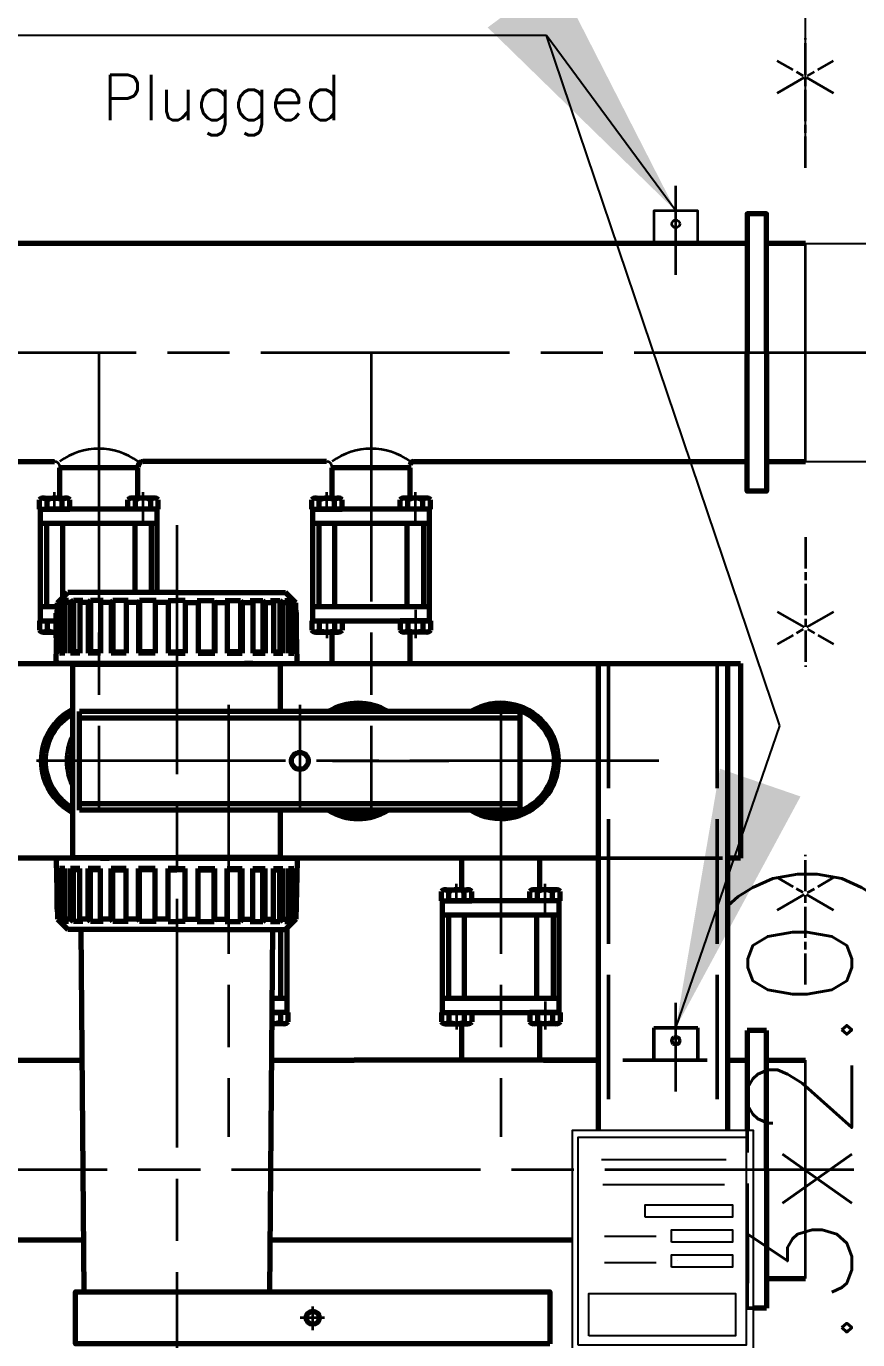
# Model space of a CAD drawing. Header units: millimetres. Extents: x 4423 to 6629, y 3249 to 4171.
# Drawn here: x 4671.7 to 4751.8, y 3905.3 to 4031.9 of the extents above; entities that cross this region are included whole.
import ezdxf

# ---------------------------------------------------------------- set-up
doc = ezdxf.new("R2010")
doc.units = ezdxf.units.MM
doc.linetypes.add('ACAD_ISO02W100', pattern=[15, 12, -3])
doc.linetypes.add('ACAD_ISO08W100', pattern=[36, 24, -3, 6, -3])
doc.layers.add('AHL-CON-25', color=4, linetype='Continuous')
doc.layers.add('AHL-CON-70', color=7, linetype='Continuous')
for name, color, linetype, lineweight in [('M_EQUIP_D1', 3, 'Continuous', 35), ('M_EQUIP_E2', 4, 'Continuous', 25), ('M_EQUIP_E3', 3, 'Continuous', 35), ('M_EQUIP_E5', 2, 'ACAD_ISO02W100', 50), ('M_EQUIP_E7', 7, 'Continuous', 70)]:
    doc.layers.add(name, color=color, linetype=linetype, lineweight=lineweight)
doc.styles.add('Simplex', font='SIMPLEX.SHX')
doc.dimstyles.new('nordic-1-35-0', dxfattribs={"dimscale": 10, "dimtxt": 3.5, "dimasz": 2.5, "dimexe": 1.25, "dimexo": 0, "dimgap": 0.6, "dimtad": 1, "dimdec": 0, "dimdsep": 46, "dimtxsty": 'Simplex', "dimcen": 2.5, "dimclrd": 3, "dimclre": 3, "dimclrt": 3, "dimadec": 1, "dimazin": 2, "dimtfac": 1, "dimtdec": 0, "dimtmove": 0, "dimatfit": 0, "dimfxl": 1, "dimtolj": 1, "dimtzin": 0, "dimarcsym": 0})

# ---------------------------------------------------------------- blocks, each defined once
blk = doc.blocks.new('*D8')
at = {"layer": 'Defpoints', "color": 0, "linetype": 'Continuous', "transparency": 16777216}
for p in [(4746.78, 4064.49), (4746.78, 4018.26), (4549.91, 4000.45)]:
    blk.add_point(p, dxfattribs=at)
at = {"layer": 'M_EQUIP_D1', "color": 3, "linetype": 'Continuous', "lineweight": -2, "transparency": 16777216}
for p, q in [((4549.91, 4000.45), (4549.91, 4076.99)), ((4746.78, 4018.26), (4746.78, 4076.99)), ((4574.91, 4064.49), (4721.78, 4064.49))]:
    blk.add_line(p, q, dxfattribs=at)
at = {"layer": 'M_EQUIP_D1', "color": 3, "linetype": 'Continuous', "transparency": 16777216}
for points in [[(4574.91, 4068.66), (4574.91, 4060.33), (4549.91, 4064.49)], [(4721.78, 4068.66), (4721.78, 4060.33), (4746.78, 4064.49)]]:
    blk.add_solid(points, dxfattribs=at)
at = {"layer": 'M_EQUIP_D1', "color": 3, "linetype": 'Continuous', "transparency": 16777216, "insert": (4648.97, 4078.11), "char_height": 10, "attachment_point": 5, "style": 'Simplex'}
blk.add_mtext('\\A1;(1575)', dxfattribs=at)
blk = doc.blocks.new('*D13')
at = {"layer": 'Defpoints', "color": 0, "linetype": 'Continuous', "transparency": 16777216}
for p in [(4744.03, 4010.97), (4760.87, 4010.97), (4744.03, 3989.93)]:
    blk.add_point(p, dxfattribs=at)
at = {"layer": 'M_EQUIP_D1', "color": 3, "linetype": 'Continuous', "lineweight": -2, "transparency": 16777216}
for p, q in [((4760.87, 4035.97), (4760.87, 4171.34)), ((4744.03, 4010.97), (4773.37, 4010.97)), ((4760.87, 3989.93), (4760.87, 4010.97)), ((4744.03, 3989.93), (4773.37, 3989.93)), ((4760.87, 3964.93), (4760.87, 3939.93))]:
    blk.add_line(p, q, dxfattribs=at)
at = {"layer": 'M_EQUIP_D1', "color": 3, "linetype": 'Continuous', "transparency": 16777216}
for points in [[(4756.71, 4035.97), (4765.04, 4035.97), (4760.87, 4010.97)], [(4756.71, 3964.93), (4765.04, 3964.93), (4760.87, 3989.93)]]:
    blk.add_solid(points, dxfattribs=at)
at = {"layer": 'M_EQUIP_D1', "color": 3, "linetype": 'Continuous', "transparency": 16777216, "insert": (4747.26, 4119.39), "char_height": 10, "attachment_point": 5, "rotation": 90, "style": 'Simplex'}
blk.add_mtext('\\A1;(%%c168.3x2.0)', dxfattribs=at)
blk = doc.blocks.new('*D14')
at = {"layer": 'Defpoints', "color": 0, "linetype": 'Continuous', "transparency": 16777216}
for p in [(4745.53, 3810.47), (4761.53, 3810.47), (4745.53, 3802.93)]:
    blk.add_point(p, dxfattribs=at)
at = {"layer": 'M_EQUIP_D1', "color": 3, "linetype": 'Continuous', "lineweight": -2, "transparency": 16777216}
for p, q in [((4761.53, 3835.47), (4761.53, 3960.36)), ((4745.53, 3810.47), (4774.03, 3810.47)), ((4761.53, 3802.93), (4761.53, 3810.47)), ((4745.53, 3802.93), (4774.03, 3802.93)), ((4761.53, 3777.93), (4761.53, 3752.93))]:
    blk.add_line(p, q, dxfattribs=at)
at = {"layer": 'M_EQUIP_D1', "color": 3, "linetype": 'Continuous', "transparency": 16777216}
for points in [[(4757.36, 3835.47), (4765.69, 3835.47), (4761.53, 3810.47)], [(4757.36, 3777.93), (4765.69, 3777.93), (4761.53, 3802.93)]]:
    blk.add_solid(points, dxfattribs=at)
at = {"layer": 'M_EQUIP_D1', "color": 3, "linetype": 'Continuous', "transparency": 16777216, "insert": (4747.91, 3912.22), "char_height": 10, "attachment_point": 5, "rotation": 90, "style": 'Simplex'}
blk.add_mtext('\\A1;(%%c60.3x2.0)', dxfattribs=at)
blk = doc.blocks.new('TOIMITUSR')
at = {"layer": 'M_EQUIP_E3', "linetype": 'ACAD_ISO08W100', "lineweight": 35}
for p, q in [((87.5, -21.7), (112.5, 21.7)), ((87.5, 21.7), (112.5, -21.7)), ((30, 0), (130, 0))]:
    blk.add_line(p, q, dxfattribs=at)

msp = doc.modelspace()

# ---------------------------------------------------------------- linework, layer by layer
at = {"lineweight": 35}
for points in [[(4746.7837, 3989.9327), (4746.7837, 4010.9744)], [(4746.7837, 3911.1748), (4746.7837, 3932.2123)]]:
    msp.add_lwpolyline(points, dxfattribs=at)
at = {"layer": 'AHL-CON-25', "linetype": 'Continuous'}
for points in [[(4731.3226, 3917.0727), (4731.3226, 3918.2746), (4739.7415, 3918.2746), (4739.7415, 3917.0727)], [(4733.8783, 3914.6689), (4733.8783, 3915.8708), (4739.7415, 3915.8708), (4739.7415, 3914.6689)], [(4733.8783, 3912.2651), (4733.8783, 3913.467), (4739.7415, 3913.467), (4739.7415, 3912.2651)], [(4734.4797, 3912.866), (4734.4797, 3912.866), (4734.4797, 3912.866), (4734.4797, 3912.866)], [(4725.9104, 3905.6546), (4725.9104, 3909.711), (4740.0422, 3909.711), (4740.0422, 3905.6546)]]:
    msp.add_lwpolyline(points, close=True, dxfattribs=at)
at = {"layer": 'AHL-CON-70', "linetype": 'Continuous'}
for p, q in [((4727.1131, 3922.6315), (4739.1402, 3922.6315)), ((4727.2635, 3920.2277), (4738.9898, 3920.2277)), ((4727.4138, 3915.2698), (4732.375, 3915.2698)), ((4727.4138, 3912.7158), (4732.375, 3912.7158))]:
    msp.add_line(p, q, dxfattribs=at)
msp.add_lwpolyline([(4724.2837, 3904.1975), (4741.7837, 3904.1975), (4741.7837, 3925.4475), (4724.2837, 3925.4475)], close=True, dxfattribs=at)
at = {"layer": 'Defpoints', "color": 0, "linetype": 'ByBlock'}
for p in [(4676.9087, 3976.2017), (4696.6587, 3977.3225), (4672.9289, 3974.5765), (4672.9289, 3974.5765)]:
    msp.add_point(p, dxfattribs=at)
at = {"layer": 'M_EQUIP_E2', "color": 4, "linetype": 'Continuous', "lineweight": 25}
msp.add_lwpolyline([(4724.84, 3904.7697), (4741.09, 3904.7697), (4741.09, 3924.7697), (4724.84, 3924.7697)], close=True, dxfattribs=at)
at = {"layer": 'M_EQUIP_E3', "color": 3, "linetype": 'ACAD_ISO08W100', "lineweight": 35}
for p, q in [((4734.2837, 4007.9445), (4734.2837, 4016.4991)), ((4658.2632, 4000.4515), (4756.5694, 4000.4515)), ((4678.6587, 4000.4515), (4678.6587, 3956.3594)), ((4704.9087, 4000.4515), (4704.9087, 3956.3594)), ((4674.3929, 3985.5917), (4674.3929, 3986.9822)), ((4674.3929, 3985.5917), (4674.3929, 3986.9822)), ((4682.9245, 3984.2629), (4682.9245, 3986.9822)), ((4682.9245, 3984.2629), (4682.9245, 3986.9822)), ((4700.6429, 3985.5917), (4700.6429, 3986.9822)), ((4709.1745, 3984.2629), (4709.1745, 3986.9822)), ((4686.1587, 3983.7882), (4686.1587, 3798.3649)), ((4674.3929, 3975.3098), (4674.3929, 3972.9207)), ((4674.3929, 3975.3098), (4674.3929, 3972.9207)), ((4709.1745, 3975.6401), (4709.1745, 3972.9207)), ((4700.6429, 3974.3112), (4700.6429, 3972.9207)), ((4691.1587, 3966.4748), (4691.1587, 3924.8185)), ((4698.0337, 3966.4748), (4698.0337, 3956.3594)), ((4717.4087, 3966.4748), (4717.4087, 3924.8185)), ((4732.6443, 3961.0725), (4572.553, 3961.0725)), ((4701.1784, 3961.0725), (4712.4087, 3961.0725)), ((4713.1429, 3947.8338), (4713.1429, 3949.2243)), ((4721.6745, 3946.5049), (4721.6745, 3949.2243)), ((4721.6745, 3937.8821), (4721.6745, 3935.1627)), ((4734.2837, 3929.1945), (4734.2837, 3937.7491)), ((4695.4245, 3936.5532), (4695.4245, 3935.1627)), ((4713.1429, 3936.5532), (4713.1429, 3935.1627)), ((4721.6745, 3936.5532), (4721.6745, 3935.1627)), ((4547.4513, 3921.6935), (4756.2412, 3921.6935)), ((4699.2837, 3906.1927), (4699.2837, 3908.4767)), ((4700.4246, 3907.385), (4698.0518, 3907.385))]:
    msp.add_line(p, q, dxfattribs=at)
at = {"layer": 'M_EQUIP_E5', "color": 2, "linetype": 'ACAD_ISO02W100', "lineweight": 50}
for p, q in [((4727.7837, 3970.4475), (4727.7837, 3925.4475)), ((4738.2837, 3970.4475), (4738.2837, 3925.4475)), ((4726.7837, 3951.6975), (4739.2837, 3951.6975)), ((4736.4087, 3935.3452), (4732.1587, 3935.3452)), ((4732.1587, 3935.3452), (4732.1587, 3932.2202)), ((4736.4087, 3932.2202), (4736.4087, 3935.3452)), ((4737.3101, 3932.2123), (4729.1851, 3932.2123)), ((4741.1587, 3908.3185), (4741.1587, 3925.4475)), ((4741.7837, 3908.3185), (4741.1587, 3908.3185))]:
    msp.add_line(p, q, dxfattribs=at)
msp.add_circle((4734.2837, 3934.0952), 0.375, dxfattribs=at)
at = {"layer": 'M_EQUIP_E7', "color": 7, "linetype": 'Continuous', "lineweight": 70}
for p, q in [((4557.7733, 4010.9705), (4741.1587, 4010.9743)), ((4743.0337, 4010.9744), (4746.7837, 4010.9744)), ((4656.49, 3989.9327), (4674.3899, 3989.9297)), ((4674.89, 3986.4138), (4674.89, 3989.3265)), ((4674.89, 3986.4138), (4674.89, 3989.3265)), ((4682.4275, 3986.4138), (4682.4275, 3989.3265)), ((4682.4275, 3986.4138), (4682.4275, 3989.3265)), ((4700.6165, 3989.9291), (4682.9275, 3989.9297)), ((4700.6165, 3989.9291), (4682.9275, 3989.9297)), ((4701.14, 3986.4138), (4701.14, 3989.3265)), ((4708.6775, 3986.4138), (4708.6775, 3989.3265)), ((4708.99, 3989.9327), (4741.1587, 3989.9327)), ((4743.0337, 3989.9327), (4746.7837, 3989.9327)), ((4673.2949, 3986.4138), (4675.491, 3986.4138)), ((4673.2949, 3986.4138), (4675.491, 3986.4138)), ((4684.0225, 3986.4138), (4681.8264, 3986.4138)), ((4684.0225, 3986.4138), (4681.8264, 3986.4138)), ((4699.5449, 3986.4138), (4701.741, 3986.4138)), ((4710.2725, 3986.4138), (4708.0764, 3986.4138)), ((4672.9289, 3985.3265), (4672.9289, 3986.2326)), ((4672.9289, 3985.3265), (4672.9289, 3986.2326)), ((4672.9289, 3985.3265), (4675.857, 3985.3265)), ((4672.9289, 3985.3265), (4675.857, 3985.3265)), ((4673.6609, 3985.3265), (4673.6609, 3986.2326)), ((4673.6609, 3985.3265), (4673.6609, 3986.2326)), ((4675.125, 3985.3265), (4675.125, 3986.2326)), ((4675.125, 3985.3265), (4675.125, 3986.2326)), ((4675.857, 3985.3265), (4675.857, 3986.2326)), ((4675.857, 3985.3265), (4675.857, 3986.2326)), ((4681.4604, 3985.3265), (4681.4604, 3986.2326)), ((4681.4604, 3985.3265), (4681.4604, 3986.2326)), ((4684.3886, 3985.3265), (4681.4604, 3985.3265)), ((4684.3886, 3985.3265), (4681.4604, 3985.3265)), ((4682.1925, 3985.3265), (4682.1925, 3986.2326)), ((4682.1925, 3985.3265), (4682.1925, 3986.2326)), ((4683.6565, 3985.3265), (4683.6565, 3986.2326)), ((4683.6565, 3985.3265), (4683.6565, 3986.2326)), ((4684.3886, 3985.3265), (4684.3886, 3986.2326)), ((4684.3886, 3985.3265), (4684.3886, 3986.2326)), ((4699.1789, 3985.3265), (4699.1789, 3986.2326)), ((4699.1789, 3985.3265), (4702.107, 3985.3265)), ((4699.9109, 3985.3265), (4699.9109, 3986.2326)), ((4701.375, 3985.3265), (4701.375, 3986.2326)), ((4702.107, 3985.3265), (4702.107, 3986.2326)), ((4707.7104, 3985.3265), (4707.7104, 3986.2326)), ((4710.6386, 3985.3265), (4707.7104, 3985.3265)), ((4708.4425, 3985.3265), (4708.4425, 3986.2326)), ((4709.9065, 3985.3265), (4709.9065, 3986.2326)), ((4710.6386, 3985.3265), (4710.6386, 3986.2326)), ((4673.6162, 3983.9515), (4673.6162, 3975.9515)), ((4673.6162, 3983.9515), (4673.6162, 3975.9515)), ((4675.1696, 3976.8334), (4675.1696, 3983.9515)), ((4675.1696, 3976.8334), (4675.1696, 3983.9515)), ((4682.1478, 3977.3225), (4682.1478, 3983.9515)), ((4682.1478, 3977.3225), (4682.1478, 3983.9515)), ((4683.7012, 3983.9515), (4683.7012, 3977.3225)), ((4683.7012, 3983.9515), (4683.7012, 3977.3225)), ((4699.8662, 3983.9515), (4699.8662, 3975.9515)), ((4701.4196, 3975.9515), (4701.4196, 3983.9515)), ((4708.3978, 3975.9515), (4708.3978, 3983.9515)), ((4709.9512, 3983.9515), (4709.9512, 3975.9515)), ((4672.9289, 3974.5765), (4672.9289, 3973.6703)), ((4672.9289, 3974.5765), (4674.6216, 3974.5765)), ((4672.9289, 3974.5765), (4672.9289, 3973.6703)), ((4672.9289, 3974.5765), (4674.6216, 3974.5765)), ((4673.6609, 3974.5765), (4673.6609, 3973.6703)), ((4673.6609, 3974.5765), (4673.6609, 3973.6703)), ((4699.1789, 3974.5765), (4699.1789, 3973.6703)), ((4699.1789, 3974.5765), (4702.107, 3974.5765)), ((4699.9109, 3974.5765), (4699.9109, 3973.6703)), ((4701.375, 3974.5765), (4701.375, 3973.6703)), ((4702.107, 3974.5765), (4702.107, 3973.6703)), ((4707.7104, 3974.5765), (4707.7104, 3973.6703)), ((4710.6386, 3974.5765), (4707.7104, 3974.5765)), ((4708.4425, 3974.5765), (4708.4425, 3973.6703)), ((4709.9065, 3974.5765), (4709.9065, 3973.6703)), ((4710.6386, 3974.5765), (4710.6386, 3973.6703)), ((4673.2949, 3973.4891), (4674.5984, 3973.4891)), ((4673.2949, 3973.4891), (4674.5984, 3973.4891)), ((4699.5449, 3973.4891), (4701.741, 3973.4891)), ((4701.14, 3970.4475), (4701.14, 3973.4891)), ((4710.2725, 3973.4891), (4708.0764, 3973.4891)), ((4708.6775, 3970.4475), (4708.6775, 3973.3601)), ((4591.1587, 3970.4475), (4740.5337, 3970.4475)), ((4595.5337, 3970.4475), (4739.2837, 3970.4475)), ((4595.5337, 3970.4475), (4739.2837, 3970.4475)), ((4726.7837, 3970.4475), (4726.7837, 3925.4475)), ((4739.2837, 3970.4475), (4739.2837, 3925.4475)), ((4740.5337, 3970.4475), (4740.5337, 3951.6975)), ((4719.2837, 3965.8225), (4676.7837, 3965.8225)), ((4676.7837, 3956.3225), (4676.7837, 3965.8225)), ((4719.2837, 3965.1975), (4676.7837, 3965.1975)), ((4719.2837, 3956.3225), (4719.2837, 3965.8225)), ((4719.2837, 3956.9475), (4676.7837, 3956.9475)), ((4719.2837, 3956.3225), (4676.7837, 3956.3225)), ((4726.7837, 3951.6975), (4591.1587, 3951.6975)), ((4676.1587, 3951.6975), (4671.7837, 3951.6975)), ((4713.64, 3948.6559), (4713.64, 3951.5685)), ((4721.1775, 3948.6559), (4721.1775, 3951.5685)), ((4740.5337, 3951.6975), (4739.2837, 3951.6975)), ((4711.6789, 3947.5685), (4711.6789, 3948.4746)), ((4712.0449, 3948.6559), (4714.241, 3948.6559)), ((4712.4109, 3947.5685), (4712.4109, 3948.4746)), ((4713.875, 3947.5685), (4713.875, 3948.4746)), ((4714.607, 3947.5685), (4714.607, 3948.4746)), ((4720.2104, 3947.5685), (4720.2104, 3948.4746)), ((4722.7725, 3948.6559), (4720.5764, 3948.6559)), ((4720.9425, 3947.5685), (4720.9425, 3948.4746)), ((4722.4065, 3947.5685), (4722.4065, 3948.4746)), ((4723.1386, 3947.5685), (4723.1386, 3948.4746)), ((4711.6789, 3947.5685), (4714.607, 3947.5685)), ((4723.1386, 3947.5685), (4720.2104, 3947.5685)), ((4712.3662, 3946.1935), (4712.3662, 3938.1935)), ((4713.9196, 3938.1935), (4713.9196, 3946.1935)), ((4720.8978, 3938.1935), (4720.8978, 3946.1935)), ((4722.4512, 3946.1935), (4722.4512, 3938.1935)), ((4676.9193, 3944.8225), (4677.2145, 3909.885)), ((4695.3981, 3944.8225), (4695.1029, 3909.885)), ((4696.2012, 3938.1935), (4696.2012, 3944.8225)), ((4696.5225, 3935.7311), (4695.3213, 3935.7311)), ((4696.8886, 3936.8185), (4695.3305, 3936.8185)), ((4696.1565, 3936.8185), (4696.1565, 3935.9124)), ((4696.8886, 3936.8185), (4696.8886, 3935.9124)), ((4711.6789, 3936.8185), (4711.6789, 3935.9124)), ((4711.6789, 3936.8185), (4714.607, 3936.8185)), ((4712.0449, 3935.7311), (4714.241, 3935.7311)), ((4712.4109, 3936.8185), (4712.4109, 3935.9124)), ((4713.64, 3932.2123), (4713.64, 3935.7311)), ((4713.875, 3936.8185), (4713.875, 3935.9124)), ((4714.607, 3936.8185), (4714.607, 3935.9124)), ((4720.2104, 3936.8185), (4720.2104, 3935.9124)), ((4723.1386, 3936.8185), (4720.2104, 3936.8185)), ((4722.7725, 3935.7311), (4720.5764, 3935.7311)), ((4720.9425, 3936.8185), (4720.9425, 3935.9124)), ((4721.1775, 3932.2123), (4721.1775, 3935.6021)), ((4722.7725, 3935.7311), (4721.5713, 3935.7311)), ((4722.4065, 3936.8185), (4722.4065, 3935.9124)), ((4723.1386, 3936.8185), (4723.1386, 3935.9124)), ((4669.0395, 3932.2123), (4677.0279, 3932.2123)), ((4669.0416, 3932.2123), (4677.0258, 3932.2123)), ((4695.2895, 3932.2123), (4703.2779, 3932.2123)), ((4695.2916, 3932.2123), (4703.2758, 3932.2123)), ((4726.7837, 3932.2123), (4703.2779, 3932.2123)), ((4721.5416, 3932.2123), (4726.7837, 3932.2123)), ((4739.2837, 3932.2123), (4741.1587, 3932.2123)), ((4743.0337, 3932.2123), (4746.7837, 3932.2123)), ((4668.8951, 3914.885), (4677.1723, 3914.885)), ((4668.8951, 3914.885), (4677.1723, 3914.885)), ((4695.1451, 3914.885), (4703.4223, 3914.885)), ((4695.1451, 3914.885), (4703.4223, 3914.885)), ((4703.4223, 3914.885), (4724.2837, 3914.885)), ((4743.0337, 3911.1748), (4746.7837, 3911.1748))]:
    msp.add_line(p, q, dxfattribs=at)
at = {"layer": 'M_EQUIP_E7', "lineweight": 35}
for p, q in [((4674.89, 3986.4138), (4674.89, 3989.4297)), ((4674.89, 3986.4138), (4674.89, 3989.4297)), ((4674.89, 3989.3265), (4682.4275, 3989.3265)), ((4674.89, 3989.3265), (4682.4275, 3989.3265)), ((4682.4275, 3986.4138), (4682.4275, 3989.4297)), ((4682.4275, 3986.4138), (4682.4275, 3989.4297)), ((4701.14, 3986.4138), (4701.14, 3989.4297)), ((4701.14, 3989.3265), (4708.6775, 3989.3265)), ((4708.6775, 3986.4138), (4708.6775, 3989.6202)), ((4701.14, 3970.4475), (4701.14, 3973.4891)), ((4708.6775, 3970.4475), (4708.6775, 3973.4891)), ((4713.64, 3948.6559), (4713.64, 3951.6717)), ((4721.1775, 3948.6559), (4721.1775, 3951.6975)), ((4713.64, 3932.2123), (4713.64, 3935.7311)), ((4721.1775, 3932.2123), (4721.1775, 3935.7311))]:
    msp.add_line(p, q, dxfattribs=at)
at = {"layer": 'M_EQUIP_E7', "linetype": 'Continuous'}
for p, q in [((4678.6587, 3989.3265), (4674.89, 3989.3265)), ((4678.6587, 3989.3265), (4674.89, 3989.3265)), ((4682.4275, 3989.3265), (4678.6587, 3989.3265)), ((4682.4275, 3989.3265), (4678.6587, 3989.3265)), ((4704.9087, 3989.3265), (4701.14, 3989.3265)), ((4708.6775, 3989.3265), (4704.9087, 3989.3265)), ((4674.5391, 3970.7028), (4674.6587, 3976.3225)), ((4674.6587, 3976.3225), (4675.6587, 3977.3225)), ((4674.8741, 3976.3317), (4674.6679, 3976.3317)), ((4674.8741, 3976.3317), (4675.2128, 3976.5527)), ((4674.8741, 3976.3317), (4674.8741, 3971.4475)), ((4675.2128, 3976.5527), (4675.2128, 3971.5762)), ((4675.7266, 3976.5527), (4675.2128, 3976.5527)), ((4675.3878, 3976.3317), (4675.7266, 3976.5527)), ((4675.3878, 3976.3317), (4675.3878, 3971.4475)), ((4675.9231, 3976.3317), (4675.3878, 3976.3317)), ((4686.1587, 3977.3225), (4675.6587, 3977.3225)), ((4676.2238, 3976.5527), (4675.9231, 3976.3317)), ((4675.9231, 3976.3317), (4675.9231, 3971.4475)), ((4676.2238, 3976.5527), (4676.2238, 3971.5762)), ((4677.1146, 3976.5527), (4676.2238, 3976.5527)), ((4676.8139, 3976.3317), (4677.1146, 3976.5527)), ((4676.8139, 3976.3317), (4676.8139, 3971.4475)), ((4677.6153, 3976.3317), (4676.8139, 3976.3317)), ((4677.8591, 3976.5527), (4677.6153, 3976.3317)), ((4677.6153, 3976.3317), (4677.6153, 3971.4475)), ((4677.8591, 3976.5527), (4677.8591, 3971.5762)), ((4679.071, 3976.5527), (4677.8591, 3976.5527)), ((4678.8272, 3976.3317), (4679.071, 3976.5527)), ((4678.8272, 3976.3317), (4678.8272, 3971.4475)), ((4679.8442, 3976.3317), (4678.8272, 3976.3317)), ((4680.0158, 3976.5527), (4679.8442, 3976.3317)), ((4679.8442, 3976.3317), (4679.8442, 3971.4475)), ((4680.0158, 3976.5527), (4680.0158, 3971.5762)), ((4681.4727, 3976.5527), (4680.0158, 3976.5527)), ((4681.3011, 3976.3317), (4681.4727, 3976.5527)), ((4681.3011, 3976.3317), (4681.3011, 3971.4475)), ((4682.47, 3976.3317), (4681.3011, 3976.3317)), ((4682.5585, 3976.5527), (4682.47, 3976.3317)), ((4682.47, 3976.3317), (4682.47, 3971.4475)), ((4684.1688, 3976.5527), (4682.5585, 3976.5527)), ((4682.5585, 3976.5527), (4682.5585, 3971.5762)), ((4684.0802, 3976.3317), (4684.1688, 3976.5527)), ((4684.0802, 3976.3317), (4684.0802, 3971.4475)), ((4685.3275, 3976.3317), (4684.0802, 3976.3317)), ((4685.3275, 3976.5527), (4685.3275, 3971.4475)), ((4685.3275, 3976.5527), (4686.1587, 3976.5527)), ((4686.1587, 3977.3225), (4696.6587, 3977.3225)), ((4686.99, 3976.5527), (4686.1587, 3976.5527)), ((4686.99, 3976.5527), (4686.99, 3971.4475)), ((4686.99, 3976.3317), (4688.2372, 3976.3317)), ((4688.1486, 3976.5527), (4689.7589, 3976.5527)), ((4688.2372, 3976.3317), (4688.1486, 3976.5527)), ((4688.2372, 3976.3317), (4688.2372, 3971.4475)), ((4689.7589, 3976.5527), (4689.7589, 3971.5762)), ((4689.7589, 3976.5527), (4689.8475, 3976.3317)), ((4689.8475, 3976.3317), (4689.8475, 3971.4475)), ((4689.8475, 3976.3317), (4691.0163, 3976.3317)), ((4690.8447, 3976.5527), (4692.3016, 3976.5527)), ((4691.0163, 3976.3317), (4690.8447, 3976.5527)), ((4691.0163, 3976.3317), (4691.0163, 3971.4475)), ((4692.3016, 3976.5527), (4692.3016, 3971.5762)), ((4692.3016, 3976.5527), (4692.4732, 3976.3317)), ((4692.4732, 3976.3317), (4692.4732, 3971.4475)), ((4692.4732, 3976.3317), (4693.4902, 3976.3317)), ((4693.2464, 3976.5527), (4694.4583, 3976.5527)), ((4693.4902, 3976.3317), (4693.2464, 3976.5527)), ((4693.4902, 3976.3317), (4693.4902, 3971.4475)), ((4694.4583, 3976.5527), (4694.4583, 3971.5762)), ((4694.4583, 3976.5527), (4694.7021, 3976.3317)), ((4694.7021, 3976.3317), (4694.7021, 3971.4475)), ((4694.7021, 3976.3317), (4695.5035, 3976.3317)), ((4695.2028, 3976.5527), (4696.0936, 3976.5527)), ((4695.5035, 3976.3317), (4695.2028, 3976.5527)), ((4695.5035, 3976.3317), (4695.5035, 3971.4475)), ((4696.0936, 3976.5527), (4696.0936, 3971.5762)), ((4696.0936, 3976.5527), (4696.3943, 3976.3317)), ((4696.3943, 3976.3317), (4696.3943, 3971.4475)), ((4696.3943, 3976.3317), (4696.9296, 3976.3317)), ((4696.5908, 3976.5527), (4697.1046, 3976.5527)), ((4696.9296, 3976.3317), (4696.5908, 3976.5527)), ((4697.6587, 3976.3225), (4696.6587, 3977.3225)), ((4696.9296, 3976.3317), (4696.9296, 3971.4475)), ((4697.1046, 3976.5527), (4697.1046, 3971.5762)), ((4697.4433, 3976.3317), (4697.1046, 3976.5527)), ((4697.4433, 3976.3317), (4697.4433, 3971.4475)), ((4697.4433, 3976.3317), (4697.6495, 3976.3317)), ((4697.7783, 3970.7028), (4697.6587, 3976.3225)), ((4674.6385, 3975.3746), (4674.6385, 3971.4475)), ((4697.6789, 3975.3746), (4697.6789, 3971.4475)), ((4674.6385, 3971.4475), (4674.555, 3971.4475)), ((4674.6385, 3971.5762), (4674.5577, 3971.5762)), ((4674.8741, 3971.4475), (4675.2128, 3971.5762)), ((4675.3878, 3971.4475), (4674.8741, 3971.4475)), ((4675.3878, 3971.5762), (4675.2128, 3971.5762)), ((4675.9231, 3971.4475), (4676.2238, 3971.5762)), ((4676.8139, 3971.4475), (4675.9231, 3971.4475)), ((4676.8139, 3971.5762), (4676.2238, 3971.5762)), ((4677.6153, 3971.4475), (4677.8591, 3971.5762)), ((4678.8272, 3971.4475), (4677.6153, 3971.4475)), ((4678.8272, 3971.5762), (4677.8591, 3971.5762)), ((4679.8442, 3971.4475), (4680.0158, 3971.5762)), ((4681.3011, 3971.4475), (4679.8442, 3971.4475)), ((4680.0158, 3971.5762), (4681.3011, 3971.5762)), ((4682.5585, 3971.5762), (4682.47, 3971.4475)), ((4684.0802, 3971.4475), (4682.47, 3971.4475)), ((4684.0802, 3971.5762), (4682.5585, 3971.5762)), ((4685.3275, 3971.5762), (4686.1587, 3971.5762)), ((4686.1587, 3971.4475), (4685.3275, 3971.4475)), ((4686.99, 3971.5762), (4686.1587, 3971.5762)), ((4686.1587, 3971.4475), (4686.99, 3971.4475)), ((4688.2372, 3971.5762), (4689.7589, 3971.5762)), ((4688.2372, 3971.4475), (4689.8475, 3971.4475)), ((4689.7589, 3971.5762), (4689.8475, 3971.4475)), ((4692.3016, 3971.5762), (4691.0163, 3971.5762)), ((4691.0163, 3971.4475), (4692.4732, 3971.4475)), ((4692.4732, 3971.4475), (4692.3016, 3971.5762)), ((4693.4902, 3971.5762), (4694.4583, 3971.5762)), ((4693.4902, 3971.4475), (4694.7021, 3971.4475)), ((4694.7021, 3971.4475), (4694.4583, 3971.5762)), ((4695.5035, 3971.5762), (4696.0936, 3971.5762)), ((4695.5035, 3971.4475), (4696.3943, 3971.4475)), ((4696.3943, 3971.4475), (4696.0936, 3971.5762)), ((4696.9296, 3971.5762), (4697.1046, 3971.5762)), ((4696.9296, 3971.4475), (4697.4433, 3971.4475)), ((4697.4433, 3971.4475), (4697.1046, 3971.5762)), ((4697.6789, 3971.5762), (4697.7597, 3971.5762)), ((4697.6789, 3971.4475), (4697.7624, 3971.4475)), ((4686.1587, 3970.4475), (4674.7891, 3970.4475)), ((4676.1252, 3970.4475), (4676.1587, 3970.3895)), ((4676.1252, 3970.4475), (4676.1587, 3970.3895)), ((4676.1587, 3961.0725), (4676.1587, 3970.3895)), ((4676.1587, 3970.3895), (4686.1587, 3970.3895)), ((4678.8286, 3970.4475), (4679.6335, 3970.4475)), ((4686.1587, 3970.4475), (4697.5283, 3970.4475)), ((4696.1587, 3970.3895), (4686.1587, 3970.3895)), ((4693.4888, 3970.4475), (4692.6839, 3970.4475)), ((4696.1922, 3970.4475), (4696.1587, 3970.3895)), ((4696.1922, 3970.4475), (4696.1587, 3970.3895)), ((4696.1587, 3965.8225), (4696.1587, 3970.3895)), ((4676.1587, 3951.7555), (4676.1587, 3961.0725)), ((4696.1587, 3951.7555), (4696.1587, 3956.3225)), ((4674.5391, 3951.4422), (4674.6587, 3945.8225)), ((4686.1587, 3951.6975), (4674.7891, 3951.6975)), ((4676.1252, 3951.6975), (4676.1587, 3951.7555)), ((4676.1587, 3951.7555), (4686.1587, 3951.7555)), ((4678.8286, 3951.6975), (4679.6335, 3951.6975)), ((4696.1587, 3951.7555), (4686.1587, 3951.7555)), ((4686.1587, 3951.6975), (4697.5283, 3951.6975)), ((4693.4888, 3951.6975), (4692.6839, 3951.6975)), ((4696.1922, 3951.6975), (4696.1587, 3951.7555)), ((4697.7783, 3951.4422), (4697.6587, 3945.8225)), ((4674.6385, 3950.6975), (4674.555, 3950.6975)), ((4674.6385, 3950.5687), (4674.5577, 3950.5687)), ((4674.6385, 3946.7704), (4674.6385, 3950.6975)), ((4674.8741, 3945.8132), (4674.8741, 3950.6975)), ((4674.8741, 3950.6975), (4675.2128, 3950.5687)), ((4675.3878, 3950.6975), (4674.8741, 3950.6975)), ((4675.2128, 3945.5923), (4675.2128, 3950.5687)), ((4675.3878, 3950.5687), (4675.2128, 3950.5687)), ((4675.3878, 3945.8132), (4675.3878, 3950.6975)), ((4675.9231, 3945.8132), (4675.9231, 3950.6975)), ((4675.9231, 3950.6975), (4676.2238, 3950.5687)), ((4676.8139, 3950.6975), (4675.9231, 3950.6975)), ((4676.2238, 3945.5923), (4676.2238, 3950.5687)), ((4676.8139, 3950.5687), (4676.2238, 3950.5687)), ((4676.8139, 3945.8132), (4676.8139, 3950.6975)), ((4677.6153, 3945.8132), (4677.6153, 3950.6975)), ((4678.8272, 3950.6975), (4677.6153, 3950.6975)), ((4677.6153, 3950.6975), (4677.8591, 3950.5687)), ((4677.8591, 3945.5923), (4677.8591, 3950.5687)), ((4678.8272, 3950.5687), (4677.8591, 3950.5687)), ((4678.8272, 3945.8132), (4678.8272, 3950.6975)), ((4681.3011, 3950.6975), (4679.8442, 3950.6975)), ((4679.8442, 3945.8132), (4679.8442, 3950.6975)), ((4679.8442, 3950.6975), (4680.0158, 3950.5687)), ((4680.0158, 3950.5687), (4681.3011, 3950.5687)), ((4680.0158, 3945.5923), (4680.0158, 3950.5687)), ((4681.3011, 3945.8132), (4681.3011, 3950.6975)), ((4684.0802, 3950.6975), (4682.47, 3950.6975)), ((4682.47, 3945.8132), (4682.47, 3950.6975)), ((4682.5585, 3950.5687), (4682.47, 3950.6975)), ((4684.0802, 3950.5687), (4682.5585, 3950.5687)), ((4682.5585, 3945.5923), (4682.5585, 3950.5687)), ((4684.0802, 3945.8132), (4684.0802, 3950.6975)), ((4685.3275, 3945.5923), (4685.3275, 3950.6975)), ((4686.1587, 3950.6975), (4685.3275, 3950.6975)), ((4685.3275, 3950.5687), (4686.1587, 3950.5687)), ((4686.1587, 3950.6975), (4686.99, 3950.6975)), ((4686.99, 3950.5687), (4686.1587, 3950.5687)), ((4686.99, 3945.5923), (4686.99, 3950.6975)), ((4688.2372, 3945.8132), (4688.2372, 3950.6975)), ((4688.2372, 3950.6975), (4689.8475, 3950.6975)), ((4688.2372, 3950.5687), (4689.7589, 3950.5687)), ((4689.7589, 3950.5687), (4689.8475, 3950.6975)), ((4689.7589, 3945.5923), (4689.7589, 3950.5687)), ((4689.8475, 3945.8132), (4689.8475, 3950.6975)), ((4691.0163, 3945.8132), (4691.0163, 3950.6975)), ((4691.0163, 3950.6975), (4692.4732, 3950.6975)), ((4692.3016, 3950.5687), (4691.0163, 3950.5687)), ((4692.4732, 3950.6975), (4692.3016, 3950.5687)), ((4692.3016, 3945.5923), (4692.3016, 3950.5687)), ((4692.4732, 3945.8132), (4692.4732, 3950.6975)), ((4693.4902, 3945.8132), (4693.4902, 3950.6975)), ((4693.4902, 3950.6975), (4694.7021, 3950.6975)), ((4693.4902, 3950.5687), (4694.4583, 3950.5687)), ((4694.7021, 3950.6975), (4694.4583, 3950.5687)), ((4694.4583, 3945.5923), (4694.4583, 3950.5687)), ((4694.7021, 3945.8132), (4694.7021, 3950.6975)), ((4695.5035, 3945.8132), (4695.5035, 3950.6975)), ((4695.5035, 3950.6975), (4696.3943, 3950.6975)), ((4695.5035, 3950.5687), (4696.0936, 3950.5687)), ((4696.3943, 3950.6975), (4696.0936, 3950.5687)), ((4696.0936, 3945.5923), (4696.0936, 3950.5687)), ((4696.3943, 3945.8132), (4696.3943, 3950.6975)), ((4696.9296, 3945.8132), (4696.9296, 3950.6975)), ((4696.9296, 3950.6975), (4697.4433, 3950.6975)), ((4696.9296, 3950.5687), (4697.1046, 3950.5687)), ((4697.4433, 3950.6975), (4697.1046, 3950.5687)), ((4697.1046, 3945.5923), (4697.1046, 3950.5687)), ((4697.4433, 3945.8132), (4697.4433, 3950.6975)), ((4697.6789, 3946.7704), (4697.6789, 3950.6975)), ((4697.6789, 3950.6975), (4697.7624, 3950.6975)), ((4697.6789, 3950.5687), (4697.7597, 3950.5687)), ((4674.6587, 3945.8225), (4675.6587, 3944.8225)), ((4674.8741, 3945.8132), (4674.6679, 3945.8132)), ((4674.8741, 3945.8132), (4675.2128, 3945.5923)), ((4675.9231, 3945.8132), (4675.3878, 3945.8132)), ((4675.3878, 3945.8132), (4675.7266, 3945.5923)), ((4676.2238, 3945.5923), (4675.9231, 3945.8132)), ((4677.6153, 3945.8132), (4676.8139, 3945.8132)), ((4676.8139, 3945.8132), (4677.1146, 3945.5923)), ((4677.8591, 3945.5923), (4677.6153, 3945.8132)), ((4678.8272, 3945.8132), (4679.071, 3945.5923)), ((4679.8442, 3945.8132), (4678.8272, 3945.8132)), ((4680.0158, 3945.5923), (4679.8442, 3945.8132)), ((4682.47, 3945.8132), (4681.3011, 3945.8132)), ((4681.3011, 3945.8132), (4681.4727, 3945.5923)), ((4682.5585, 3945.5923), (4682.47, 3945.8132)), ((4685.3275, 3945.8132), (4684.0802, 3945.8132)), ((4684.0802, 3945.8132), (4684.1688, 3945.5923)), ((4686.99, 3945.8132), (4688.2372, 3945.8132)), ((4688.2372, 3945.8132), (4688.1486, 3945.5923)), ((4689.7589, 3945.5923), (4689.8475, 3945.8132)), ((4689.8475, 3945.8132), (4691.0163, 3945.8132)), ((4691.0163, 3945.8132), (4690.8447, 3945.5923)), ((4692.3016, 3945.5923), (4692.4732, 3945.8132)), ((4692.4732, 3945.8132), (4693.4902, 3945.8132)), ((4693.4902, 3945.8132), (4693.2464, 3945.5923)), ((4694.4583, 3945.5923), (4694.7021, 3945.8132)), ((4694.7021, 3945.8132), (4695.5035, 3945.8132)), ((4695.5035, 3945.8132), (4695.2028, 3945.5923)), ((4696.0936, 3945.5923), (4696.3943, 3945.8132)), ((4696.3943, 3945.8132), (4696.9296, 3945.8132)), ((4696.9296, 3945.8132), (4696.5908, 3945.5923)), ((4697.6587, 3945.8225), (4696.6587, 3944.8225)), ((4697.4433, 3945.8132), (4697.1046, 3945.5923)), ((4697.4433, 3945.8132), (4697.6495, 3945.8132)), ((4675.7266, 3945.5923), (4675.2128, 3945.5923)), ((4686.1587, 3944.8225), (4675.6587, 3944.8225)), ((4677.1146, 3945.5923), (4676.2238, 3945.5923)), ((4679.071, 3945.5923), (4677.8591, 3945.5923)), ((4681.4727, 3945.5923), (4680.0158, 3945.5923)), ((4684.1688, 3945.5923), (4682.5585, 3945.5923)), ((4685.3275, 3945.5923), (4686.1587, 3945.5923)), ((4686.99, 3945.5923), (4686.1587, 3945.5923)), ((4686.1587, 3944.8225), (4696.6587, 3944.8225)), ((4688.1486, 3945.5923), (4689.7589, 3945.5923)), ((4690.8447, 3945.5923), (4692.3016, 3945.5923)), ((4693.2464, 3945.5923), (4694.4583, 3945.5923)), ((4695.2028, 3945.5923), (4696.0936, 3945.5923)), ((4696.5908, 3945.5923), (4697.1046, 3945.5923))]:
    msp.add_line(p, q, dxfattribs=at)
at = {"layer": 'M_EQUIP_E7', "color": 7}
for p, q in [((4673.0337, 3974.5765), (4673.0337, 3985.3265)), ((4673.0337, 3974.5765), (4673.0337, 3985.3265)), ((4683.6272, 3985.3265), (4673.6902, 3985.3265)), ((4683.6272, 3985.3265), (4673.6902, 3985.3265)), ((4684.2837, 3977.3225), (4684.2837, 3985.3265)), ((4684.2837, 3977.3225), (4684.2837, 3985.3265)), ((4699.2837, 3974.5765), (4699.2837, 3985.3265)), ((4709.8772, 3985.3265), (4699.9402, 3985.3265)), ((4710.5337, 3974.5765), (4710.5337, 3985.3265)), ((4684.2837, 3983.9515), (4673.0337, 3983.9515)), ((4684.2837, 3983.9515), (4673.0337, 3983.9515)), ((4710.5337, 3983.9515), (4699.2837, 3983.9515)), ((4673.0337, 3975.9515), (4674.6508, 3975.9515)), ((4673.0337, 3975.9515), (4674.6508, 3975.9515)), ((4699.2837, 3975.9515), (4710.5337, 3975.9515)), ((4699.2837, 3974.5765), (4710.5337, 3974.5765)), ((4711.7837, 3936.8185), (4711.7837, 3947.5685)), ((4722.3772, 3947.5685), (4712.4402, 3947.5685)), ((4723.0337, 3936.8185), (4723.0337, 3947.5685)), ((4723.0337, 3946.1935), (4711.7837, 3946.1935)), ((4696.7837, 3944.9475), (4696.7837, 3936.8185)), ((4695.3421, 3938.1935), (4696.7837, 3938.1935)), ((4711.7837, 3938.1935), (4723.0337, 3938.1935)), ((4695.3305, 3936.8185), (4696.1272, 3936.8185)), ((4711.7837, 3936.8185), (4723.0337, 3936.8185))]:
    msp.add_line(p, q, dxfattribs=at)
at = {"layer": 'M_EQUIP_E7', "linetype": 'Continuous', "lineweight": 70}
for p, q in [((4741.1587, 3935.0685), (4741.1587, 3925.4475)), ((4743.0337, 3935.0685), (4741.1587, 3935.0685)), ((4743.0337, 3921.6935), (4743.0337, 3935.0685)), ((4743.0337, 3921.6935), (4743.0337, 3908.3185)), ((4743.0337, 3908.3185), (4741.7837, 3908.3185))]:
    msp.add_line(p, q, dxfattribs=at)
at = {"layer": 'M_EQUIP_E7', "lineweight": 35}
msp.add_lwpolyline([(4732.1587, 4010.9702), (4736.4087, 4010.9702), (4736.4087, 4014.0952), (4732.1587, 4014.0952)], close=True, dxfattribs=at)
at = {"layer": 'M_EQUIP_E7', "linetype": 'Continuous', "lineweight": 70}
for points in [[(4743.0337, 4000.4536), (4743.0337, 4013.8286), (4741.1587, 4013.8286), (4741.1587, 4000.4536)], [(4743.0337, 4000.4536), (4743.0337, 3987.0786), (4741.1587, 3987.0786), (4741.1587, 4000.4536)]]:
    msp.add_lwpolyline(points, dxfattribs=at)
at = {"layer": 'M_EQUIP_E7', "color": 7, "linetype": 'Continuous', "lineweight": 70}
msp.add_lwpolyline([(4722.1509, 3904.885), (4676.4165, 3904.885), (4676.4165, 3909.885), (4722.1509, 3909.885)], close=True, dxfattribs=at)
at = {"layer": 'M_EQUIP_E7', "lineweight": 35}
msp.add_circle((4734.2837, 4012.8452), 0.375, dxfattribs=at)
at = {"layer": 'M_EQUIP_E7', "color": 7, "linetype": 'Continuous', "lineweight": 70}
for centre, radius in [((4698.0337, 3961.0725), 0.8125), ((4699.2837, 3907.385), 0.625)]:
    msp.add_circle(centre, radius, dxfattribs=at)
at = {"layer": 'M_EQUIP_E7', "lineweight": 35}
for centre, radius, start, end in [((4678.6587, 3984.7892), 6.374, 53.753017, 126.246983), ((4678.6587, 3984.7892), 6.374, 53.753017, 126.246983), ((4704.9087, 3984.7892), 6.374, 53.753017, 126.246983), ((4674.39, 3989.4297), 0.5, 0, 90.001786), ((4674.39, 3989.4297), 0.5, 0, 90.001786), ((4674.39, 3989.4297), 0.5, 0, 90.001786), ((4674.39, 3989.4297), 0.5, 0, 90.001786), ((4700.64, 3989.4297), 0.5, 0, 90.001786), ((4700.64, 3989.4297), 0.5, 0, 90.001786)]:
    msp.add_arc(centre, radius, start, end, dxfattribs=at)
at = {"layer": 'M_EQUIP_E7', "lineweight": 70}
for centre, radius, start in [((4682.9275, 3989.4297), 0.5, 89.998214), ((4682.9275, 3989.4297), 0.5, 89.998214), ((4708.99, 3989.6202), 0.3125, 90)]:
    msp.add_arc(centre, radius, start, 180, dxfattribs=at)
at = {"layer": 'M_EQUIP_E7', "color": 7, "linetype": 'Continuous', "lineweight": 70}
for centre, radius, start, end in [((4673.2949, 3985.9536), 0.4602, 37.316567, 142.683433), ((4673.2949, 3985.9536), 0.4602, 37.316567, 142.683433), ((4674.3929, 3984.8448), 1.5691, 62.1899, 117.8101), ((4674.3929, 3984.8448), 1.5691, 62.1899, 117.8101), ((4675.491, 3985.9536), 0.4602, 37.316567, 142.683433), ((4675.491, 3985.9536), 0.4602, 37.316567, 142.683433), ((4681.8264, 3985.9536), 0.4602, 37.316567, 142.683433), ((4681.8264, 3985.9536), 0.4602, 37.316567, 142.683433), ((4682.9245, 3984.8448), 1.5691, 62.1899, 117.8101), ((4682.9245, 3984.8448), 1.5691, 62.1899, 117.8101), ((4684.0225, 3985.9536), 0.4602, 37.316567, 142.683433), ((4684.0225, 3985.9536), 0.4602, 37.316567, 142.683433), ((4699.5449, 3985.9536), 0.4602, 37.316567, 142.683433), ((4700.6429, 3984.8448), 1.5691, 62.1899, 117.8101), ((4701.741, 3985.9536), 0.4602, 37.316567, 142.683433), ((4708.0764, 3985.9536), 0.4602, 37.316567, 142.683433), ((4709.1745, 3984.8448), 1.5691, 62.1899, 117.8101), ((4710.2725, 3985.9536), 0.4602, 37.316567, 142.683433), ((4673.2949, 3973.9493), 0.4602, 217.316567, 322.683433), ((4673.2949, 3973.9493), 0.4602, 217.316567, 322.683433), ((4674.3929, 3975.0582), 1.5691, 242.1899, 277.53631), ((4674.3929, 3975.0582), 1.5691, 242.1899, 277.53631), ((4699.5449, 3973.9493), 0.4602, 217.316567, 322.683433), ((4700.6429, 3975.0582), 1.5691, 242.1899, 297.8101), ((4701.741, 3973.9493), 0.4602, 217.316567, 322.683433), ((4708.0764, 3973.9493), 0.4602, 217.316567, 322.683433), ((4709.1745, 3975.0582), 1.5691, 242.1899, 297.8101), ((4710.2725, 3973.9493), 0.4602, 217.316567, 322.683433), ((4712.0449, 3948.1956), 0.4602, 37.316567, 142.683433), ((4713.1429, 3947.0868), 1.5691, 62.1899, 117.8101), ((4714.241, 3948.1956), 0.4602, 37.316567, 142.683433), ((4720.5764, 3948.1956), 0.4602, 37.316567, 142.683433), ((4721.6745, 3947.0868), 1.5691, 62.1899, 117.8101), ((4722.7725, 3948.1956), 0.4602, 37.316567, 142.683433), ((4695.4245, 3937.3002), 1.5691, 266.230701, 297.8101), ((4696.5225, 3936.1914), 0.4602, 217.316567, 322.683433), ((4712.0449, 3936.1914), 0.4602, 217.316567, 322.683433), ((4713.1429, 3937.3002), 1.5691, 242.1899, 297.8101), ((4714.241, 3936.1914), 0.4602, 217.316567, 322.683433), ((4720.5764, 3936.1914), 0.4602, 217.316567, 322.683433), ((4721.6745, 3937.3002), 1.5691, 242.1899, 297.8101), ((4722.7725, 3936.1914), 0.4602, 217.316567, 322.683433)]:
    msp.add_arc(centre, radius, start, end, dxfattribs=at)
at = {"layer": 'M_EQUIP_E7', "linetype": 'Continuous'}
for centre, radius, start, end in [((4674.7891, 3970.6975), 0.25, 178.781125, 270), ((4697.5283, 3970.6975), 0.25, 270, 1.218875), ((4678.6587, 3961.0725), 5.5563, 116.740076, 243.259924), ((4703.6587, 3961.0725), 5.5563, 58.747931, 121.252069), ((4703.6587, 3961.0725), 5.1813, 66.457951, 113.542049), ((4717.4087, 3961.0725), 5.5563, 238.747931, 121.252069), ((4717.4087, 3961.0725), 5.1813, 246.457951, 113.542049), ((4678.6587, 3961.0725), 5.1813, 118.8494, 241.1506), ((4681.1587, 3961.0725), 5.5563, 154.143285, 205.856715), ((4703.6587, 3961.0725), 5.5563, 238.747931, 301.252069), ((4703.6587, 3961.0725), 5.1813, 246.457951, 293.542049), ((4674.7891, 3951.4475), 0.25, 90, 181.218875), ((4697.5283, 3951.4475), 0.25, 358.781125, 90)]:
    msp.add_arc(centre, radius, start, end, dxfattribs=at)

# ---------------------------------------------------------------- block references
at = {"layer": 'M_EQUIP_E3', "lineweight": 35, "yscale": 0.125, "zscale": 0.125}
for p, xscale, rotation in [((4746.7837, 4014.5107), 0.125, 90.00000000000001), ((4746.7837, 3986.3857), -0.125, 90), ((4746.7837, 3935.756), 0.125, 90.00000000000001)]:
    msp.add_blockref('TOIMITUSR', p, dxfattribs=dict(at, xscale=xscale, rotation=rotation))

# ---------------------------------------------------------------- texts
at = {"layer": 'M_EQUIP_D1', "color": 3, "linetype": 'Continuous', "lineweight": 35, "insert": (4679.0054, 4021.3974), "char_height": 4.375, "attachment_point": 7, "style": 'Simplex'}
msp.add_mtext('Plugged', dxfattribs=at)

# ---------------------------------------------------------------- dimensions: what is measured, and where the dimension line sits
at = {"layer": 'M_EQUIP_D1', "linetype": 'Continuous'}
for base, p1, p2, angle, text, override, picture, middle in [((4760.8744, 4010.9742), (4744.0337, 3989.9282), (4744.0337, 4010.9742), 270, '(%%c168.3x2.0)', {"dimtxt": 1, "dimgap": 0.6, "dimlfac": 8}, '*D13', (4760.8744, 4119.3909)), ((4761.528, 3810.4662), (4745.5337, 3802.9287), (4745.5337, 3810.4662), 90, '(%%c<>x2.0)', {"dimtxt": 1, "dimgap": 0.6, "dimdec": 1, "dimlfac": 8}, '*D14', (4761.528, 3912.2162))]:
    dim = msp.add_linear_dim(base=base, p1=p1, p2=p2, angle=angle, text=text, dimstyle='nordic-1-35-0', override=override, dxfattribs=at)
    dim.commit()
    dim.dimension.update_dxf_attribs({"geometry": picture, "text_midpoint": middle, "dimtype": 160})
at = {"layer": 'M_EQUIP_D1', "color": 3, "linetype": 'Continuous'}
dim = msp.add_linear_dim(base=(4746.7837, 4064.4933), p1=(4549.9087, 4000.4515), p2=(4746.7837, 4018.2607), text='(<>)', dimstyle='nordic-1-35-0', override={"dimtxt": 1, "dimgap": 0.6, "dimlfac": 8, "dimrnd": 5, "dimpost": ''}, dxfattribs=at)
dim.commit()
dim.dimension.update_dxf_attribs({"geometry": '*D8', "text_midpoint": (4648.9712, 4064.4933), "dimtype": 160})

# ---------------------------------------------------------------- leaders
at = {"layer": 'M_EQUIP_D1', "linetype": 'Continuous', "lineweight": 35}
for points in [[(4734.2837, 4014.0952), (4721.8101, 4031.0224), (4670.8741, 4031.0224)], [(4734.2837, 3935.3452), (4744.3101, 3964.463), (4721.8101, 4031.0224)]]:
    msp.add_leader(points, dimstyle='nordic-1-35-0', dxfattribs=at)

doc.saveas('drawing.dxf')
